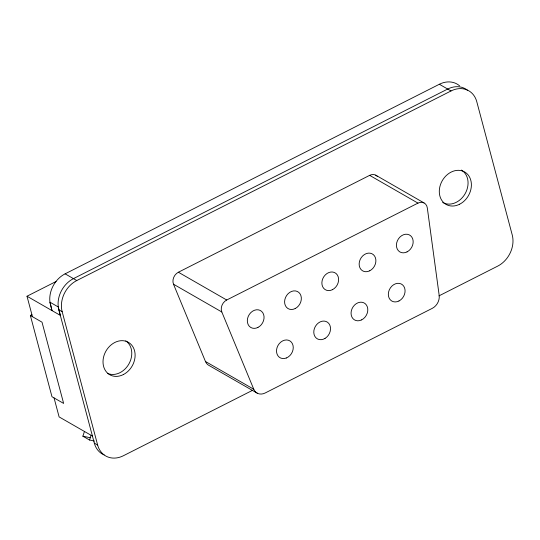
<?xml version="1.0" encoding="UTF-8"?>
<svg xmlns="http://www.w3.org/2000/svg" width="540" height="540" viewBox="0 0 540 540"><rect width="100%" height="100%" fill="white"/><g stroke="black" fill="none" stroke-linecap="round" stroke-linejoin="round"><path stroke-width="0.81" d="M94.473 441.045L89.539 440.026L82.87 436.199L84.456 431.44M89.539 440.026L91.118 435.267M56.093 281.488L27 296.224L60.318 315.374L58.28 306.97L49.95 302.184L51.989 310.588L49.95 302.184A24.388 19.67 -60.1 0 1 65.117 273.841L439.351 84.26A24.388 19.67 -60.1 0 1 459.621 85.874M252.653 390.265L123.397 455.74A24.388 19.67 -60.1 0 1 97.639 445.027L62.167 311.708A24.388 19.67 -60.1 0 1 76.781 280.543L451.015 90.963A24.388 19.67 -60.1 0 1 476.773 101.675L512.244 234.995A24.388 19.67 -60.1 0 1 497.63 266.159L439.02 295.853M30.361 315.482L42.019 322.184L63.639 403.427L51.975 396.725L30.361 315.482L31.853 314.726M257.425 393.282L209.108 365.513A11.158 8.998 -60.1 0 1 205.47 361.49L173.502 284.216A8.667 6.993 -60.1 0 1 178.389 272.234L369.65 175.351A8.667 6.993 -60.1 0 1 377.278 176.337M253.78 389.259L221.819 311.985A8.667 6.993 -60.1 0 1 226.706 300.004L417.96 203.114A8.667 6.993 -60.1 0 1 427.309 207.887L439.175 295.346A11.158 8.998 -60.1 0 1 432.243 308.36L265.167 392.992A11.158 8.998 -60.1 0 1 253.78 389.259L205.47 361.49M82.87 436.199L90.275 437.731M439.351 84.26L451.015 90.963M375.698 175.142L424.015 202.912M369.65 175.351L417.96 203.114M178.389 272.234L226.706 300.004M173.502 284.216L221.819 311.985M65.117 273.841L76.781 280.543M467.458 90.248A24.388 19.67 -60.1 0 0 447.68 89.046L73.447 278.627A24.388 19.67 -60.1 0 0 58.28 306.97L58.833 309.791L62.167 311.708M92.434 436.057L59.11 416.907L54.061 397.926M58.833 309.791L94.304 443.111L97.639 445.027M27 296.224L32.441 316.676M461.356 170.066A18.698 15.08 -60.1 0 1 465.075 193.799A18.698 15.08 -60.1 0 1 442.679 202.46M125.739 340.835A18.698 15.08 -60.1 0 1 129.026 363.731A18.698 15.08 -60.1 0 1 107.811 373.511M104.159 454.923A24.388 19.67 -60.1 0 1 94.304 443.111M332.471 289.67A9.754 7.871 -60.1 0 0 336.123 273.564A9.754 7.871 -60.1 0 0 322.137 280.651A9.754 7.871 -60.1 0 0 332.471 289.67M295.198 308.556A9.754 7.871 -60.1 0 0 298.85 292.451A9.754 7.871 -60.1 0 0 284.863 299.531A9.754 7.871 -60.1 0 0 295.198 308.556M257.924 327.436A9.754 7.871 -60.1 0 0 261.569 311.33A9.754 7.871 -60.1 0 0 247.59 318.418A9.754 7.871 -60.1 0 0 257.924 327.436M369.752 270.79A9.754 7.871 -60.1 0 0 373.397 254.684A9.754 7.871 -60.1 0 0 359.411 261.765A9.754 7.871 -60.1 0 0 369.752 270.79M407.025 251.903A9.754 7.871 -60.1 0 0 410.677 235.798A9.754 7.871 -60.1 0 0 396.691 242.885A9.754 7.871 -60.1 0 0 407.025 251.903M398.939 300.996A9.754 7.871 -60.1 0 0 402.584 284.891A9.754 7.871 -60.1 0 0 388.598 291.971A9.754 7.871 -60.1 0 0 398.939 300.996M361.658 319.876A9.754 7.871 -60.1 0 0 365.31 303.77A9.754 7.871 -60.1 0 0 351.324 310.858A9.754 7.871 -60.1 0 0 361.658 319.876M325.046 338.391A9.754 7.871 -60.1 0 0 327.524 322.252A9.754 7.871 -60.1 0 0 313.902 330.507A9.754 7.871 -60.1 0 0 325.046 338.391M286.295 358.007A9.754 7.871 -60.1 0 0 291.323 342.097A9.754 7.871 -60.1 0 0 277.027 347.693A9.754 7.871 -60.1 0 0 286.295 358.007M459.621 204.228A18.698 15.08 -60.1 0 0 466.614 173.36A18.698 15.08 -60.1 0 0 439.81 186.935A18.698 15.08 -60.1 0 0 459.621 204.228M123.336 374.585A18.698 15.08 -60.1 0 0 130.329 343.71A18.698 15.08 -60.1 0 0 103.525 357.291A18.698 15.08 -60.1 0 0 123.336 374.585"/></g></svg>
